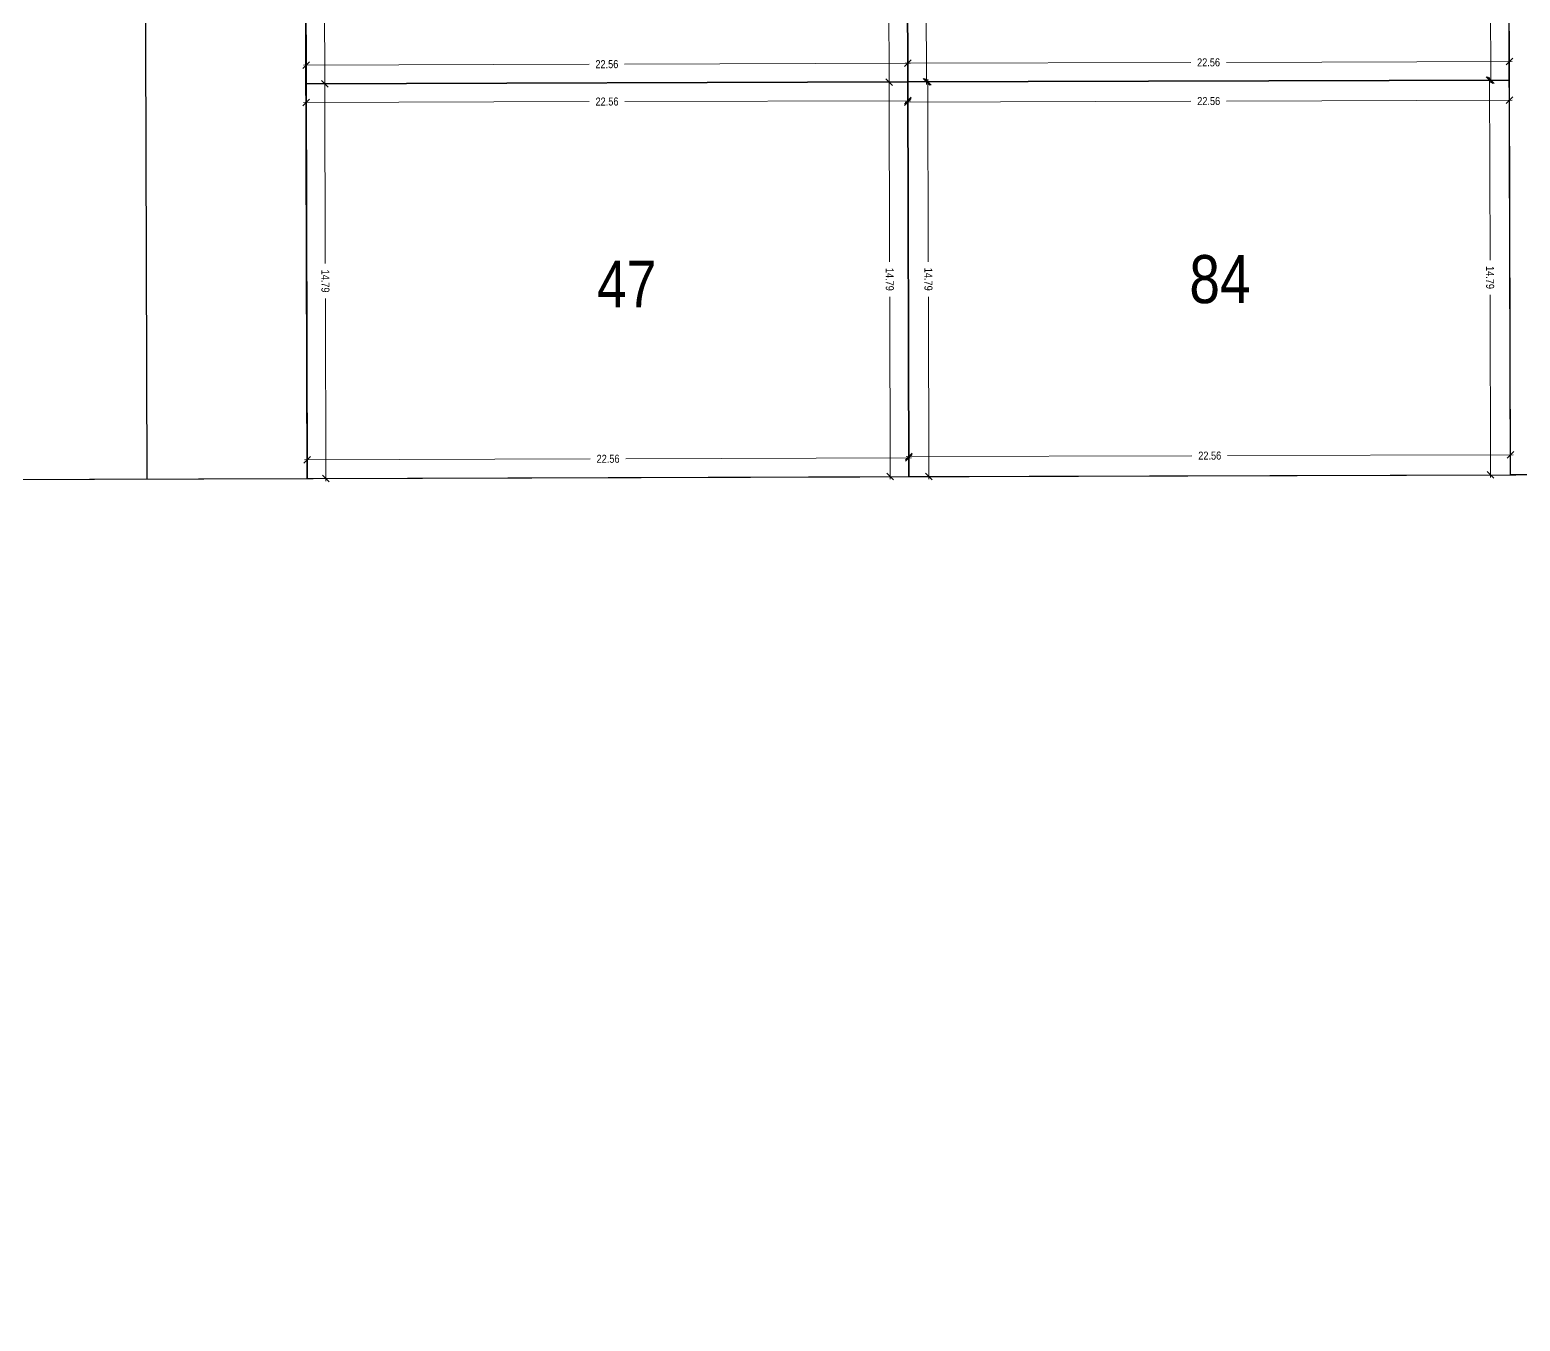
# Model space of a CAD drawing. Header units: millimetres. Extents: x 29397 to 29927, y 26123 to 26652.
# Drawn here: x 29638.2 to 29694.1, y 26262.7 to 26311.1 of the extents above; entities that cross this region are included whole.
import ezdxf
from ezdxf.enums import TextEntityAlignment as Align

# ---------------------------------------------------------------- set-up
doc = ezdxf.new("R2010")
doc.units = ezdxf.units.MM
doc.header["$LTSCALE"] = 0.3
doc.linetypes.add('CENTER', pattern=[0])
for name, color, linetype in [('_Amenity', 4, 'Continuous'), ('_Amenity_DIMENSION', 7, 'Continuous'), ('_IndivSubPlot', 180, 'Continuous'), ('_IndivSubPlot_DIMENSION', 7, 'Continuous'), ('_InternalRoad', 3, 'Continuous'), ('_LandLord_Sub', 7, 'Continuous'), ('_Plot', 7, 'Continuous'), ('_SurveyNo', 8, 'Continuous')]:
    doc.layers.add(name, color=color, linetype=linetype)
doc.layers.add('_SideBoundary', color=1, linetype='Continuous', true_color=0xff0000)
doc.layers.get('0').off()
doc.styles.add('PreDCRFont', font='ARIALN.TTF')
doc.dimstyles.new('PDCR-PLOT-INT', dxfattribs={"dimtxt": 0.3, "dimasz": 0.25, "dimexe": 0.25, "dimexo": 0.25, "dimgap": 0.25, "dimtad": 0, "dimzin": 0, "dimdsep": 46, "dimtxsty": 'PreDCRFont', "dimblk": 'OBLIQUE', "dimcen": 0.5, "dimdle": 0.1, "dimadec": 0, "dimazin": 0, "dimtfac": 1, "dimtix": 1, "dimtofl": 0, "dimtmove": 1, "dimatfit": 1, "dimfxl": 1, "dimtolj": 1, "dimtzin": 0, "dimlwd": 15, "dimarcsym": 0})

# ---------------------------------------------------------------- blocks, each defined once
blk = doc.blocks.new('_Oblique')
at = {"color": 0, "linetype": 'ByBlock', "lineweight": -2}
blk.add_line((-0.5, -0.5), (0.5, 0.5), dxfattribs=at)
blk = doc.blocks.new('*D986')
at = {"layer": '_IndivSubPlot_DIMENSION', "color": 0, "lineweight": 15, "transparency": 16777216}
for p, q in [((29671.746, 26323.997), (29671.767, 26317.156)), ((29671.792, 26309.007), (29671.771, 26315.848))]:
    blk.add_line(p, q, dxfattribs=at)
at = {"layer": '_IndivSubPlot_DIMENSION', "color": 0, "lineweight": 15, "transparency": 16777216, "xscale": 0.25, "yscale": 0.25, "zscale": 0.25}
for p, rotation in [((29671.747, 26323.897), 90.17353337460429), ((29671.791, 26309.107), 270.1735333746042)]:
    blk.add_blockref('_Oblique', p, dxfattribs=dict(at, rotation=rotation))
at = {"layer": '_IndivSubPlot_DIMENSION', "color": 0, "lineweight": 15, "transparency": 16777216, "insert": (29671.769, 26316.502), "char_height": 0.3, "attachment_point": 5, "rotation": 270.1735, "style": 'PreDCRFont'}
blk.add_mtext('\\A1;14.79', dxfattribs=at)
blk = doc.blocks.new('*D987')
at = {"layer": '_IndivSubPlot_DIMENSION', "color": 0, "lineweight": 15, "transparency": 16777216}
for p, q in [((29670.989, 26309.805), (29681.702, 26309.837)), ((29693.749, 26309.874), (29683.036, 26309.841))]:
    blk.add_line(p, q, dxfattribs=at)
at = {"layer": '_IndivSubPlot_DIMENSION', "color": 0, "lineweight": 15, "transparency": 16777216, "xscale": 0.25, "yscale": 0.25, "zscale": 0.25}
for p, rotation in [((29671.089, 26309.805), 180.1735333746099), ((29693.649, 26309.873), 0.1735333746098805)]:
    blk.add_blockref('_Oblique', p, dxfattribs=dict(at, rotation=rotation))
at = {"layer": '_IndivSubPlot_DIMENSION', "color": 0, "lineweight": 15, "transparency": 16777216, "insert": (29682.369, 26309.839), "char_height": 0.3, "attachment_point": 5, "rotation": 0.1735, "style": 'PreDCRFont'}
blk.add_mtext('\\A1;22.56', dxfattribs=at)
blk = doc.blocks.new('*D988')
at = {"layer": '_IndivSubPlot_DIMENSION', "color": 0, "lineweight": 15, "transparency": 16777216}
for p, q in [((29692.906, 26324.061), (29692.927, 26317.22)), ((29692.952, 26309.071), (29692.931, 26315.912))]:
    blk.add_line(p, q, dxfattribs=at)
at = {"layer": '_IndivSubPlot_DIMENSION', "color": 0, "lineweight": 15, "transparency": 16777216, "xscale": 0.25, "yscale": 0.25, "zscale": 0.25}
for p, rotation in [((29692.906, 26323.961), 90.17353337460419), ((29692.951, 26309.171), 270.1735333746042)]:
    blk.add_blockref('_Oblique', p, dxfattribs=dict(at, rotation=rotation))
at = {"layer": '_IndivSubPlot_DIMENSION', "color": 0, "lineweight": 15, "transparency": 16777216, "insert": (29692.929, 26316.566), "char_height": 0.3, "attachment_point": 5, "rotation": 270.1735, "style": 'PreDCRFont'}
blk.add_mtext('\\A1;14.79', dxfattribs=at)
blk = doc.blocks.new('*D1014')
at = {"layer": '_IndivSubPlot_DIMENSION', "color": 0, "lineweight": 15, "transparency": 16777216}
for p, q in [((29649.186, 26323.929), (29649.207, 26317.088)), ((29649.232, 26308.939), (29649.211, 26315.78))]:
    blk.add_line(p, q, dxfattribs=at)
at = {"layer": '_IndivSubPlot_DIMENSION', "color": 0, "lineweight": 15, "transparency": 16777216, "xscale": 0.25, "yscale": 0.25, "zscale": 0.25}
for p, rotation in [((29649.187, 26323.829), 90.17353337460429), ((29649.231, 26309.039), 270.1735333746042)]:
    blk.add_blockref('_Oblique', p, dxfattribs=dict(at, rotation=rotation))
at = {"layer": '_IndivSubPlot_DIMENSION', "color": 0, "lineweight": 15, "transparency": 16777216, "insert": (29649.209, 26316.434), "char_height": 0.3, "attachment_point": 5, "rotation": 270.1735, "style": 'PreDCRFont'}
blk.add_mtext('\\A1;14.79', dxfattribs=at)
blk = doc.blocks.new('*D1015')
at = {"layer": '_IndivSubPlot_DIMENSION', "color": 0, "lineweight": 15, "transparency": 16777216}
for p, q in [((29671.189, 26309.805), (29660.476, 26309.773)), ((29648.429, 26309.736), (29659.142, 26309.769))]:
    blk.add_line(p, q, dxfattribs=at)
at = {"layer": '_IndivSubPlot_DIMENSION', "color": 0, "lineweight": 15, "transparency": 16777216, "xscale": 0.25, "yscale": 0.25, "zscale": 0.25}
for p, rotation in [((29648.529, 26309.737), 180.1735333746099), ((29671.089, 26309.805), 0.1735333746098805)]:
    blk.add_blockref('_Oblique', p, dxfattribs=dict(at, rotation=rotation))
at = {"layer": '_IndivSubPlot_DIMENSION', "color": 0, "lineweight": 15, "transparency": 16777216, "insert": (29659.809, 26309.771), "char_height": 0.3, "attachment_point": 5, "rotation": 0.1735, "style": 'PreDCRFont'}
blk.add_mtext('\\A1;22.56', dxfattribs=at)
blk = doc.blocks.new('*D1016')
at = {"layer": '_IndivSubPlot_DIMENSION', "color": 0, "lineweight": 15, "transparency": 16777216}
for p, q in [((29670.346, 26323.993), (29670.367, 26317.152)), ((29670.392, 26309.003), (29670.371, 26315.844))]:
    blk.add_line(p, q, dxfattribs=at)
at = {"layer": '_IndivSubPlot_DIMENSION', "color": 0, "lineweight": 15, "transparency": 16777216, "xscale": 0.25, "yscale": 0.25, "zscale": 0.25}
for p, rotation in [((29670.347, 26323.893), 90.17353337460423), ((29670.391, 26309.103), 270.1735333746042)]:
    blk.add_blockref('_Oblique', p, dxfattribs=dict(at, rotation=rotation))
at = {"layer": '_IndivSubPlot_DIMENSION', "color": 0, "lineweight": 15, "transparency": 16777216, "insert": (29670.369, 26316.498), "char_height": 0.3, "attachment_point": 5, "rotation": 270.1735, "style": 'PreDCRFont'}
blk.add_mtext('\\A1;14.79', dxfattribs=at)
blk = doc.blocks.new('*D1017')
at = {"layer": '_IndivSubPlot_DIMENSION', "color": 0, "lineweight": 15, "transparency": 16777216}
for p, q in [((29648.434, 26308.336), (29659.146, 26308.369)), ((29671.193, 26308.405), (29660.481, 26308.373))]:
    blk.add_line(p, q, dxfattribs=at)
at = {"layer": '_IndivSubPlot_DIMENSION', "color": 0, "lineweight": 15, "transparency": 16777216, "xscale": 0.25, "yscale": 0.25, "zscale": 0.25}
for p, rotation in [((29648.534, 26308.337), 180.1735333746098), ((29671.093, 26308.405), 0.1735333746098533)]:
    blk.add_blockref('_Oblique', p, dxfattribs=dict(at, rotation=rotation))
at = {"layer": '_IndivSubPlot_DIMENSION', "color": 0, "lineweight": 15, "transparency": 16777216, "insert": (29659.814, 26308.371), "char_height": 0.3, "attachment_point": 5, "rotation": 0.1735, "style": 'PreDCRFont'}
blk.add_mtext('\\A1;22.56', dxfattribs=at)
blk = doc.blocks.new('*D1018')
at = {"layer": '_IndivSubPlot_DIMENSION', "color": 0, "lineweight": 15, "transparency": 16777216}
for p, q in [((29649.231, 26309.139), (29649.252, 26302.298)), ((29649.277, 26294.149), (29649.256, 26300.99))]:
    blk.add_line(p, q, dxfattribs=at)
at = {"layer": '_IndivSubPlot_DIMENSION', "color": 0, "lineweight": 15, "transparency": 16777216, "xscale": 0.25, "yscale": 0.25, "zscale": 0.25}
for p, rotation in [((29649.231, 26309.039), 90.17353337461829), ((29649.276, 26294.249), 270.1735333746183)]:
    blk.add_blockref('_Oblique', p, dxfattribs=dict(at, rotation=rotation))
at = {"layer": '_IndivSubPlot_DIMENSION', "color": 0, "lineweight": 15, "transparency": 16777216, "insert": (29649.254, 26301.644), "char_height": 0.3, "attachment_point": 5, "rotation": 270.1735, "style": 'PreDCRFont'}
blk.add_mtext('\\A1;14.79', dxfattribs=at)
blk = doc.blocks.new('*D1019')
at = {"layer": '_IndivSubPlot_DIMENSION', "color": 0, "lineweight": 15, "transparency": 16777216}
for p, q in [((29648.474, 26294.946), (29659.187, 26294.979)), ((29671.234, 26295.015), (29660.521, 26294.983))]:
    blk.add_line(p, q, dxfattribs=at)
at = {"layer": '_IndivSubPlot_DIMENSION', "color": 0, "lineweight": 15, "transparency": 16777216, "xscale": 0.25, "yscale": 0.25, "zscale": 0.25}
for p, rotation in [((29648.574, 26294.947), 180.1735333746284), ((29671.134, 26295.015), 0.1735333746283658)]:
    blk.add_blockref('_Oblique', p, dxfattribs=dict(at, rotation=rotation))
at = {"layer": '_IndivSubPlot_DIMENSION', "color": 0, "lineweight": 15, "transparency": 16777216, "insert": (29659.854, 26294.981), "char_height": 0.3, "attachment_point": 5, "rotation": 0.1735, "style": 'PreDCRFont'}
blk.add_mtext('\\A1;22.56', dxfattribs=at)
blk = doc.blocks.new('*D1020')
at = {"layer": '_IndivSubPlot_DIMENSION', "color": 0, "lineweight": 15, "transparency": 16777216}
for p, q in [((29670.391, 26309.203), (29670.412, 26302.362)), ((29670.436, 26294.213), (29670.416, 26301.054))]:
    blk.add_line(p, q, dxfattribs=at)
at = {"layer": '_IndivSubPlot_DIMENSION', "color": 0, "lineweight": 15, "transparency": 16777216, "xscale": 0.25, "yscale": 0.25, "zscale": 0.25}
for p, rotation in [((29670.391, 26309.103), 90.1735333746184), ((29670.436, 26294.313), 270.1735333746184)]:
    blk.add_blockref('_Oblique', p, dxfattribs=dict(at, rotation=rotation))
at = {"layer": '_IndivSubPlot_DIMENSION', "color": 0, "lineweight": 15, "transparency": 16777216, "insert": (29670.414, 26301.708), "char_height": 0.3, "attachment_point": 5, "rotation": 270.1735, "style": 'PreDCRFont'}
blk.add_mtext('\\A1;14.79', dxfattribs=at)
blk = doc.blocks.new('*D1199')
at = {"layer": '_Amenity_DIMENSION', "color": 0, "lineweight": 15, "transparency": 16777216}
for p, q in [((29670.994, 26308.355), (29681.707, 26308.387)), ((29693.754, 26308.424), (29683.041, 26308.391))]:
    blk.add_line(p, q, dxfattribs=at)
at = {"layer": '_Amenity_DIMENSION', "color": 0, "lineweight": 15, "transparency": 16777216, "xscale": 0.25, "yscale": 0.25, "zscale": 0.25}
for p, rotation in [((29671.094, 26308.355), 180.1735333746098), ((29693.654, 26308.423), 0.1735333746098533)]:
    blk.add_blockref('_Oblique', p, dxfattribs=dict(at, rotation=rotation))
at = {"layer": '_Amenity_DIMENSION', "color": 0, "lineweight": 15, "transparency": 16777216, "insert": (29682.374, 26308.389), "char_height": 0.3, "attachment_point": 5, "rotation": 0.1735, "style": 'PreDCRFont'}
blk.add_mtext('\\A1;22.56', dxfattribs=at)
blk = doc.blocks.new('*D1200')
at = {"layer": '_Amenity_DIMENSION', "color": 0, "lineweight": 15, "transparency": 16777216}
for p, q in [((29671.841, 26309.207), (29671.862, 26302.366)), ((29671.886, 26294.217), (29671.866, 26301.058))]:
    blk.add_line(p, q, dxfattribs=at)
at = {"layer": '_Amenity_DIMENSION', "color": 0, "lineweight": 15, "transparency": 16777216, "xscale": 0.25, "yscale": 0.25, "zscale": 0.25}
for p, rotation in [((29671.841, 26309.107), 90.17353337461829), ((29671.886, 26294.317), 270.1735333746183)]:
    blk.add_blockref('_Oblique', p, dxfattribs=dict(at, rotation=rotation))
at = {"layer": '_Amenity_DIMENSION', "color": 0, "lineweight": 15, "transparency": 16777216, "insert": (29671.864, 26301.712), "char_height": 0.3, "attachment_point": 5, "rotation": 270.1735, "style": 'PreDCRFont'}
blk.add_mtext('\\A1;14.79', dxfattribs=at)
blk = doc.blocks.new('*D1201')
at = {"layer": '_Amenity_DIMENSION', "color": 0, "lineweight": 15, "transparency": 16777216}
for p, q in [((29671.034, 26295.065), (29681.747, 26295.097)), ((29693.794, 26295.134), (29683.081, 26295.101))]:
    blk.add_line(p, q, dxfattribs=at)
at = {"layer": '_Amenity_DIMENSION', "color": 0, "lineweight": 15, "transparency": 16777216, "xscale": 0.25, "yscale": 0.25, "zscale": 0.25}
for p, rotation in [((29671.134, 26295.065), 180.1735333746192), ((29693.694, 26295.133), 0.1735333746191295)]:
    blk.add_blockref('_Oblique', p, dxfattribs=dict(at, rotation=rotation))
at = {"layer": '_Amenity_DIMENSION', "color": 0, "lineweight": 15, "transparency": 16777216, "insert": (29682.414, 26295.099), "char_height": 0.3, "attachment_point": 5, "rotation": 0.1735, "style": 'PreDCRFont'}
blk.add_mtext('\\A1;22.56', dxfattribs=at)
blk = doc.blocks.new('*D1202')
at = {"layer": '_Amenity_DIMENSION', "color": 0, "lineweight": 15, "transparency": 16777216}
for p, q in [((29692.901, 26309.271), (29692.922, 26302.43)), ((29692.946, 26294.281), (29692.926, 26301.122))]:
    blk.add_line(p, q, dxfattribs=at)
at = {"layer": '_Amenity_DIMENSION', "color": 0, "lineweight": 15, "transparency": 16777216, "xscale": 0.25, "yscale": 0.25, "zscale": 0.25}
for p, rotation in [((29692.901, 26309.171), 90.1735333746184), ((29692.946, 26294.381), 270.1735333746184)]:
    blk.add_blockref('_Oblique', p, dxfattribs=dict(at, rotation=rotation))
at = {"layer": '_Amenity_DIMENSION', "color": 0, "lineweight": 15, "transparency": 16777216, "insert": (29692.924, 26301.776), "char_height": 0.3, "attachment_point": 5, "rotation": 270.1735, "style": 'PreDCRFont'}
blk.add_mtext('\\A1;14.79', dxfattribs=at)

msp = doc.modelspace()

# ---------------------------------------------------------------- linework, layer by layer
at = {"layer": '_Amenity'}
msp.add_lwpolyline([(29693.651, 26309.173), (29671.091, 26309.105), (29671.136, 26294.315), (29693.696, 26294.383)], close=True, dxfattribs=at)
at = {"layer": '_IndivSubPlot'}
for points in [[(29671.047, 26323.895), (29648.487, 26323.827), (29648.531, 26309.037), (29671.091, 26309.105)], [(29693.606, 26323.963), (29671.047, 26323.895), (29671.091, 26309.105), (29693.651, 26309.173)], [(29671.091, 26309.105), (29648.531, 26309.037), (29648.576, 26294.247), (29671.136, 26294.315)]]:
    msp.add_lwpolyline(points, close=True, dxfattribs=at)
at = {"layer": '_InternalRoad'}
for points in [[(29693.42, 26385.613), (29705.419, 26385.933), (29705.66, 26306.42), (29725.503, 26306.48), (29825.18, 26310.138), (29825.589, 26298.145), (29725.742, 26294.48), (29693.696, 26294.383)], [(29648.303, 26384.409), (29636.304, 26384.089), (29636.576, 26294.21), (29648.576, 26294.247)]]:
    msp.add_lwpolyline(points, close=True, dxfattribs=at)
at = {"layer": '_InternalRoad', "linetype": 'CENTER'}
msp.add_lwpolyline([(29642.576, 26294.229), (29642.304, 26384.249)], dxfattribs=at)
at = {"layer": '_LandLord_Sub'}
msp.add_lwpolyline([(29721.705, 26345.62), (29716.939, 26398.244), (29561.044, 26394.085), (29560.61, 26388.782), (29501.445, 26388.782), (29498.646, 26297.257), (29538.129, 26293.912), (29726.668, 26294.483)], close=True, dxfattribs=at)
at = {"layer": '_Plot'}
msp.add_lwpolyline([(29721.705, 26345.62), (29716.939, 26398.244), (29591.151, 26394.888), (29591.151, 26445.805), (29584.662, 26520.159), (29573.003, 26515.725), (29579.151, 26445.283), (29579.151, 26394.568), (29561.044, 26394.085), (29560.61, 26388.782), (29448.945, 26388.782), (29451.917, 26301.216), (29538.129, 26293.912), (29726.668, 26294.483), (29742.042, 26161.836), (29817.719, 26142.727), (29817.589, 26220.061), (29828.251, 26220.067), (29825.18, 26310.138), (29725.503, 26306.48)], close=True, dxfattribs=at)
at = {"layer": '_SideBoundary'}
msp.add_lwpolyline([(29451.917, 26301.216), (29508.009, 26296.464), (29538.129, 26293.912), (29548.977, 26293.945), (29591.457, 26294.074), (29648.576, 26294.247), (29726.668, 26294.483), (29728.806, 26276.03), (29730.736, 26259.381), (29732.666, 26242.733), (29734.596, 26226.084), (29736.525, 26209.436), (29738.386, 26193.383), (29740.211, 26177.639), (29742.042, 26161.836), (29773.662, 26153.852), (29817.719, 26142.727), (29803, 26129.636), (29446.919, 26129.636)], close=True, dxfattribs=at)
at = {"layer": '_SurveyNo'}
msp.add_lwpolyline([(29721.705, 26345.62), (29716.939, 26398.244), (29561.044, 26394.085), (29560.61, 26388.782), (29501.445, 26388.782), (29498.646, 26297.257), (29538.129, 26293.912), (29726.668, 26294.483)], close=True, dxfattribs=at)

# ---------------------------------------------------------------- texts
at = {"layer": '_Amenity', "lineweight": 30, "insert": (29682.796, 26301.703), "char_height": 1.8, "attachment_point": 5, "style": 'PreDCRFont'}
msp.add_mtext('84', dxfattribs=at)
at = {"layer": '_IndivSubPlot', "lineweight": 30, "style": 'PreDCRFont'}
msp.add_text('47', height=1.75, dxfattribs=at).set_placement((29660.553, 26301.53), align=Align.MIDDLE_CENTER)

# ---------------------------------------------------------------- dimensions: what is measured, and where the dimension line sits
at = {"layer": '_Amenity_DIMENSION', "lineweight": 15}
for p1, p2, text, picture, middle in [((29692.946, 26294.381), (29692.901, 26309.171), '14.79', '*D1202', (29692.924, 26301.776)), ((29671.841, 26309.107), (29671.886, 26294.317), '14.79', '*D1200', (29671.864, 26301.712)), ((29693.654, 26308.423), (29671.094, 26308.355), '22.56', '*D1199', (29682.374, 26308.389)), ((29671.134, 26295.065), (29693.694, 26295.133), '22.56', '*D1201', (29682.414, 26295.099))]:
    dim = msp.add_aligned_dim(p1=p1, p2=p2, distance=0, text=text, dimstyle='PDCR-PLOT-INT', dxfattribs=at)
    dim.commit()
    dim.dimension.update_dxf_attribs({"geometry": picture, "text_midpoint": middle})
at = {"layer": '_IndivSubPlot_DIMENSION', "lineweight": 15}
for p1, p2, text, picture, middle in [((29649.187, 26323.829), (29649.231, 26309.039), '14.79', '*D1014', (29649.209, 26316.434)), ((29670.391, 26309.103), (29670.347, 26323.893), '14.79', '*D1016', (29670.369, 26316.498)), ((29671.747, 26323.897), (29671.791, 26309.107), '14.79', '*D986', (29671.769, 26316.502)), ((29692.951, 26309.171), (29692.906, 26323.961), '14.79', '*D988', (29692.929, 26316.566)), ((29648.529, 26309.737), (29671.089, 26309.805), '22.56', '*D1015', (29659.809, 26309.771)), ((29671.089, 26309.805), (29693.649, 26309.873), '22.56', '*D987', (29682.369, 26309.839)), ((29649.231, 26309.039), (29649.276, 26294.249), '14.79', '*D1018', (29649.254, 26301.644)), ((29670.436, 26294.313), (29670.391, 26309.103), '14.79', '*D1020', (29670.414, 26301.708)), ((29671.093, 26308.405), (29648.534, 26308.337), '22.56', '*D1017', (29659.814, 26308.371)), ((29648.574, 26294.947), (29671.134, 26295.015), '22.56', '*D1019', (29659.854, 26294.981))]:
    dim = msp.add_aligned_dim(p1=p1, p2=p2, distance=0, text=text, dimstyle='PDCR-PLOT-INT', dxfattribs=at)
    dim.commit()
    dim.dimension.update_dxf_attribs({"geometry": picture, "text_midpoint": middle})

doc.saveas('drawing.dxf')
